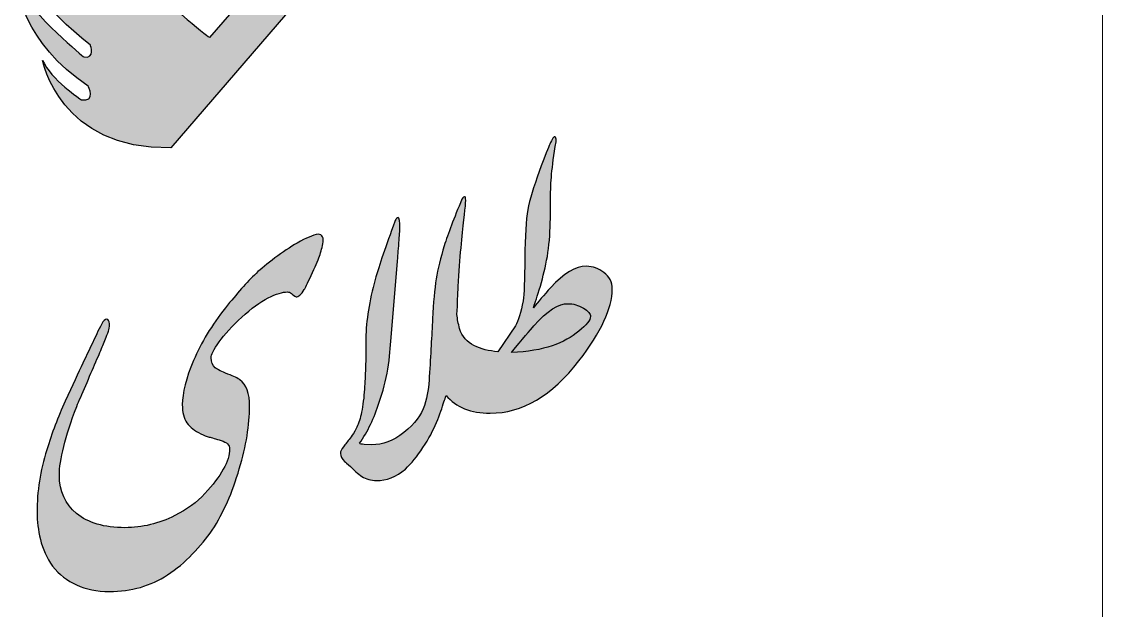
# Model space of a CAD drawing. Header units: millimetres. Extents: x -228 to -124, y -139 to -90.
# Drawn here: x -206.72 to -178.12, y -120.7 to -105.13 of the extents above; entities that cross this region are included whole.
import ezdxf

# ---------------------------------------------------------------- set-up
doc = ezdxf.new("R2010")
doc.units = ezdxf.units.MM
doc.header["$MEASUREMENT"] = 0
doc.layers.add('Layer 1', color=7, linetype='Continuous')

msp = doc.modelspace()

# ---------------------------------------------------------------- hatches: boundary and pattern name
at = {"layer": 'Layer 1', "true_color": 0x373435}
h = msp.add_hatch(color=250, dxfattribs=at)
edge = h.paths.add_edge_path()
edge.add_spline(control_points=[(-208.5502, -102.584), (-208.5502, -102.584), (-208.6025, -101.0864), (-208.6025, -101.0864), (-208.6025, -101.0864), (-210.3331, -98.9897), (-210.3331, -98.9897), (-210.3331, -98.9897), (-208.7651, -96.436), (-208.7651, -96.436), (-208.7651, -96.436), (-197.3218, -96.4308), (-197.3218, -96.4308), (-197.3218, -96.4308), (-195.8714, -98.8003), (-195.8714, -98.8003), (-195.8714, -98.8003), (-201.7386, -105.5556), (-201.7386, -105.5556), (-201.7386, -105.5556), (-205.4589, -102.9759), (-206.9232, -97.9499), (-206.9232, -97.9499), (-207.7507, -99.8728), (-204.8815, -103.3108), (-204.8815, -103.3108), (-204.8224, -103.493), (-205.0469, -103.4744), (-205.0469, -103.4744), (-206.8776, -101.1446), (-207.104, -100.3106), (-207.104, -100.3106), (-207.5259, -102.1669), (-204.7939, -104.689), (-204.7939, -104.689), (-204.7471, -104.8976), (-204.9338, -104.8253), (-204.9338, -104.8253), (-206.6882, -103.1767), (-207.0348, -102.2944), (-207.0348, -102.2944), (-207.4309, -103.755), (-204.9014, -105.758), (-204.9014, -105.758), (-204.7571, -106.1212), (-205.0747, -106.0666), (-205.0747, -106.0666), (-206.3874, -105.0076), (-206.8509, -104.1689), (-206.8509, -104.1689), (-206.6921, -105.7022), (-204.9556, -106.8386), (-204.9556, -106.8386), (-204.7435, -107.2653), (-205.1404, -107.2), (-205.1403, -107.2), (-205.9619, -106.6501), (-206.1633, -106.1571), (-206.1633, -106.1571), (-205.7254, -108.5227), (-202.7677, -108.4721), (-202.7677, -108.4721), (-194.5513, -98.9383), (-194.5513, -98.9383), (-194.5513, -98.9383), (-196.7289, -95.3315), (-196.7289, -95.3315), (-196.7289, -95.3315), (-199.7396, -95.3364), (-199.7396, -95.3364), (-199.6935, -95.2696), (-199.6612, -95.194), (-199.6432, -95.1137), (-199.6143, -94.9848), (-199.6222, -94.8434), (-199.6693, -94.7073), (-199.716, -94.5721), (-199.8018, -94.4413), (-199.9282, -94.3329), (-200.145, -94.1469), (-200.4825, -94.0255), (-200.9514, -94.0567), (-200.9514, -94.0567), (-200.9569, -94.0573), (-200.9569, -94.0573), (-201.1166, -94.0741), (-201.2778, -94.0824), (-201.4355, -94.0838), (-201.6074, -94.0854), (-201.7769, -94.0792), (-201.9379, -94.0683), (-202.052, -93.9163), (-202.1665, -93.7272), (-202.1998, -93.5326), (-202.2334, -93.3372), (-202.1837, -93.1328), (-201.9648, -92.951), (-201.9295, -92.9265), (-201.7288, -92.8022), (-201.4993, -92.8065), (-201.3761, -92.8087), (-201.2439, -92.8492), (-201.125, -92.9649), (-201.0626, -93.0257), (-200.9904, -93.1277), (-200.9583, -93.2285), (-200.9456, -93.2683), (-200.9392, -93.3074), (-200.9427, -93.3426), (-200.9459, -93.3744), (-200.9577, -93.4037), (-200.9808, -93.4273), (-201.0005, -93.4476), (-201.0294, -93.4649), (-201.0687, -93.4774), (-201.1032, -93.4884), (-201.1472, -93.4873), (-201.2022, -93.4662), (-201.2541, -93.4463), (-201.3156, -93.4083), (-201.3878, -93.3465), (-201.4208, -93.3183), (-201.4419, -93.2951), (-201.4573, -93.2779), (-201.532, -93.1956), (-201.5369, -93.1907), (-201.6547, -93.3015), (-201.6547, -93.3015), (-201.7354, -93.3726), (-201.7354, -93.3726), (-201.7922, -93.4303), (-201.7761, -93.4496), (-201.6888, -93.5357), (-201.4973, -93.7245), (-201.3371, -93.8234), (-201.2038, -93.8616), (-201.0291, -93.9119), (-200.8993, -93.8617), (-200.8047, -93.7732), (-200.6267, -93.6069), (-200.5685, -93.4297), (-200.5892, -93.253), (-200.6095, -93.0803), (-200.7065, -92.9101), (-200.84, -92.7523), (-201.0298, -92.528), (-201.3208, -92.437), (-201.6094, -92.4582), (-201.6094, -92.4582), (-201.1241, -91.9047), (-201.1241, -91.9047), (-201.1241, -91.9047), (-201.042, -91.8163), (-201.042, -91.8163), (-201.042, -91.8163), (-201.6464, -90.6622), (-201.6464, -90.6622), (-201.6464, -90.6622), (-203.1918, -90.6622), (-203.1918, -90.6622), (-203.1918, -90.6622), (-204.7371, -90.6622), (-204.7371, -90.6622), (-204.7371, -90.6622), (-205.3413, -91.8163), (-205.3413, -91.8163), (-205.3413, -91.8163), (-205.2595, -91.9047), (-205.2595, -91.9047), (-205.2595, -91.9047), (-204.7737, -92.4587), (-204.7737, -92.4587), (-205.0647, -92.4355), (-205.3592, -92.526), (-205.5506, -92.7523), (-205.6842, -92.9101), (-205.7812, -93.0803), (-205.8014, -93.253), (-205.8222, -93.4297), (-205.7641, -93.607), (-205.586, -93.7734), (-205.4913, -93.8617), (-205.3616, -93.9119), (-205.1869, -93.8617), (-205.0536, -93.8234), (-204.8934, -93.7245), (-204.7018, -93.5357), (-204.6145, -93.4496), (-204.5985, -93.4302), (-204.6552, -93.3726), (-204.6552, -93.3726), (-204.736, -93.3015), (-204.736, -93.3015), (-204.8539, -93.1906), (-204.8587, -93.1957), (-204.9333, -93.2781), (-204.9487, -93.2951), (-204.9699, -93.3183), (-205.0028, -93.3465), (-205.0751, -93.4083), (-205.1366, -93.4463), (-205.1884, -93.4662), (-205.2435, -93.4873), (-205.2875, -93.4884), (-205.3221, -93.4774), (-205.3612, -93.4649), (-205.3902, -93.4476), (-205.4098, -93.4273), (-205.4329, -93.4038), (-205.4447, -93.3744), (-205.4479, -93.3424), (-205.4515, -93.3074), (-205.4451, -93.2683), (-205.4324, -93.2284), (-205.4002, -93.1277), (-205.328, -93.0257), (-205.2656, -92.9649), (-205.1468, -92.8492), (-205.0146, -92.8087), (-204.8913, -92.8065), (-204.6619, -92.8022), (-204.4612, -92.9265), (-204.4259, -92.951), (-204.2069, -93.1328), (-204.1572, -93.3372), (-204.1908, -93.5326), (-204.2243, -93.7274), (-204.3388, -93.9163), (-204.4528, -94.0683), (-204.6137, -94.0792), (-204.7833, -94.0854), (-204.9552, -94.0838), (-205.1129, -94.0824), (-205.2741, -94.0741), (-205.4349, -94.057), (-205.4349, -94.057), (-205.4398, -94.0567), (-205.4398, -94.0567), (-205.9082, -94.0255), (-206.2457, -94.1469), (-206.4625, -94.3329), (-206.5889, -94.4413), (-206.6747, -94.5721), (-206.7214, -94.7073), (-206.7685, -94.8434), (-206.7764, -94.9848), (-206.7475, -95.1137), (-206.7285, -95.1986), (-206.6933, -95.2783), (-206.6429, -95.3479), (-206.6429, -95.3479), (-209.3817, -95.3526), (-209.3817, -95.3526), (-209.3817, -95.3526), (-211.491, -98.9775), (-211.491, -98.9775), (-211.491, -98.9775), (-208.5502, -102.584), (-208.5502, -102.584)], knot_values=[0, 0, 0, 0, 0.0116279, 0.0116279, 0.0116279, 0.0232558, 0.0232558, 0.0232558, 0.0348837, 0.0348837, 0.0348837, 0.0465116, 0.0465116, 0.0465116, 0.0581395, 0.0581395, 0.0581395, 0.0697674, 0.0697674, 0.0697674, 0.0813953, 0.0813953, 0.0813953, 0.0930233, 0.0930233, 0.0930233, 0.1046512, 0.1046512, 0.1046512, 0.1162791, 0.1162791, 0.1162791, 0.127907, 0.127907, 0.127907, 0.1395349, 0.1395349, 0.1395349, 0.1511628, 0.1511628, 0.1511628, 0.1627907, 0.1627907, 0.1627907, 0.1744186, 0.1744186, 0.1744186, 0.1860465, 0.1860465, 0.1860465, 0.1976744, 0.1976744, 0.1976744, 0.2093023, 0.2093023, 0.2093023, 0.2209302, 0.2209302, 0.2209302, 0.2325581, 0.2325581, 0.2325581, 0.244186, 0.244186, 0.244186, 0.255814, 0.255814, 0.255814, 0.2674419, 0.2674419, 0.2674419, 0.2790698, 0.2790698, 0.2790698, 0.2906977, 0.2906977, 0.2906977, 0.3023256, 0.3023256, 0.3023256, 0.3139535, 0.3139535, 0.3139535, 0.3255814, 0.3255814, 0.3255814, 0.3372093, 0.3372093, 0.3372093, 0.3488372, 0.3488372, 0.3488372, 0.3604651, 0.3604651, 0.3604651, 0.372093, 0.372093, 0.372093, 0.3837209, 0.3837209, 0.3837209, 0.3953488, 0.3953488, 0.3953488, 0.4069767, 0.4069767, 0.4069767, 0.4186047, 0.4186047, 0.4186047, 0.4302326, 0.4302326, 0.4302326, 0.4418605, 0.4418605, 0.4418605, 0.4534884, 0.4534884, 0.4534884, 0.4651163, 0.4651163, 0.4651163, 0.4767442, 0.4767442, 0.4767442, 0.4883721, 0.4883721, 0.4883721, 0.5, 0.5, 0.5, 0.5116279, 0.5116279, 0.5116279, 0.5232558, 0.5232558, 0.5232558, 0.5348837, 0.5348837, 0.5348837, 0.5465116, 0.5465116, 0.5465116, 0.5581395, 0.5581395, 0.5581395, 0.5697674, 0.5697674, 0.5697674, 0.5813953, 0.5813953, 0.5813953, 0.5930233, 0.5930233, 0.5930233, 0.6046512, 0.6046512, 0.6046512, 0.6162791, 0.6162791, 0.6162791, 0.627907, 0.627907, 0.627907, 0.6395349, 0.6395349, 0.6395349, 0.6511628, 0.6511628, 0.6511628, 0.6627907, 0.6627907, 0.6627907, 0.6744186, 0.6744186, 0.6744186, 0.6860465, 0.6860465, 0.6860465, 0.6976744, 0.6976744, 0.6976744, 0.7093023, 0.7093023, 0.7093023, 0.7209302, 0.7209302, 0.7209302, 0.7325581, 0.7325581, 0.7325581, 0.744186, 0.744186, 0.744186, 0.755814, 0.755814, 0.755814, 0.7674419, 0.7674419, 0.7674419, 0.7790698, 0.7790698, 0.7790698, 0.7906977, 0.7906977, 0.7906977, 0.8023256, 0.8023256, 0.8023256, 0.8139535, 0.8139535, 0.8139535, 0.8255814, 0.8255814, 0.8255814, 0.8372093, 0.8372093, 0.8372093, 0.8488372, 0.8488372, 0.8488372, 0.8604651, 0.8604651, 0.8604651, 0.872093, 0.872093, 0.872093, 0.8837209, 0.8837209, 0.8837209, 0.8953488, 0.8953488, 0.8953488, 0.9069767, 0.9069767, 0.9069767, 0.9186047, 0.9186047, 0.9186047, 0.9302326, 0.9302326, 0.9302326, 0.9418605, 0.9418605, 0.9418605, 0.9534884, 0.9534884, 0.9534884, 0.9651163, 0.9651163, 0.9651163, 0.9767442, 0.9767442, 0.9767442, 0.9883721, 0.9883721, 0.9883721, 1, 1, 1, 1], degree=3, periodic=1)
h = msp.add_hatch(color=250, dxfattribs=at)
edge = h.paths.add_edge_path()
edge.add_spline(control_points=[(-195.2006, -112.8735), (-195.1894, -113.0008), (-195.1661, -113.1247), (-195.1305, -113.2449), (-195.0634, -113.4575), (-194.9363, -113.6093), (-194.7496, -113.6997), (-194.563, -113.7905), (-194.3527, -113.8439), (-194.1192, -113.8594), (-194.1192, -113.8594), (-193.6523, -113.175), (-193.6523, -113.175), (-193.5742, -113.045), (-193.5073, -112.8245), (-193.4501, -112.5129), (-193.4238, -112.3419), (-193.4085, -111.9671), (-193.4035, -111.3888), (-193.3981, -110.8102), (-193.3722, -110.3812), (-193.3254, -110.1011), (-193.274, -109.8416), (-193.1725, -109.5058), (-193.022, -109.0932), (-192.8715, -108.681), (-192.7793, -108.4421), (-192.7456, -108.3775), (-192.7116, -108.3126), (-192.6848, -108.2595), (-192.6639, -108.2176), (-192.638, -108.1763), (-192.6147, -108.1673), (-192.5938, -108.1906), (-192.5735, -108.2139), (-192.5679, -108.2542), (-192.5784, -108.3112), (-192.6356, -108.6588), (-192.6742, -108.9429), (-192.6952, -109.1631), (-192.7159, -109.3838), (-192.7252, -109.5938), (-192.7221, -109.7935), (-192.7198, -109.9933), (-192.7234, -110.2515), (-192.734, -110.5678), (-192.7443, -110.8843), (-192.7756, -111.1761), (-192.8272, -111.4431), (-192.8794, -111.7104), (-192.9441, -111.9698), (-193.022, -112.2212), (-193.1001, -112.4732), (-193.1515, -112.6325), (-193.1774, -112.6998), (-193.0533, -112.5442), (-192.9004, -112.3652), (-192.7185, -112.1627), (-192.3707, -111.7896), (-192.0569, -111.6029), (-191.7767, -111.6029), (-191.6058, -111.6029), (-191.4498, -111.6572), (-191.3099, -111.7662), (-191.1649, -111.87), (-191.0923, -112.0179), (-191.0923, -112.2095), (-191.0923, -112.7077), (-191.3854, -113.3383), (-191.9715, -114.1008), (-192.687, -115.0241), (-193.4704, -115.4854), (-194.3214, -115.4854), (-194.8346, -115.4854), (-195.2236, -115.3288), (-195.4888, -115.0153), (-195.5075, -115.0763), (-195.5257, -115.1319), (-195.5433, -115.182), (-195.5901, -115.3374), (-195.6563, -115.5206), (-195.7418, -115.7305), (-195.8278, -115.9408), (-195.9469, -116.1625), (-196.0999, -116.3959), (-196.2529, -116.6294), (-196.4072, -116.8188), (-196.5632, -116.9636), (-196.8072, -117.1714), (-197.0639, -117.2728), (-197.3336, -117.267), (-197.4735, -117.2622), (-197.6009, -117.2258), (-197.7145, -117.1584), (-197.8232, -117.0859), (-197.9246, -116.9975), (-198.018, -116.8937), (-198.1009, -116.8266), (-198.1531, -116.7824), (-198.1732, -116.7614), (-198.2464, -116.6939), (-198.2828, -116.6238), (-198.2828, -116.5515), (-198.2828, -116.4997), (-198.2569, -116.4402), (-198.2047, -116.3726), (-198.1531, -116.3051), (-198.0936, -116.2302), (-198.026, -116.1465), (-197.9946, -116.1055), (-197.9534, -116.0434), (-197.9011, -115.9598), (-197.8496, -115.8776), (-197.8042, -115.7668), (-197.7648, -115.6293), (-197.7261, -115.4923), (-197.6942, -115.3117), (-197.6677, -115.0886), (-197.6474, -114.8655), (-197.634, -114.6741), (-197.629, -114.513), (-197.629, -114.513), (-197.6131, -114.0306), (-197.6131, -114.0306), (-197.6081, -113.865), (-197.6081, -113.6909), (-197.6131, -113.5092), (-197.6032, -113.0317), (-197.5203, -112.5129), (-197.3643, -111.9526), (-197.2554, -111.5741), (-197.0817, -111.063), (-196.8434, -110.4198), (-196.8273, -110.3784), (-196.8119, -110.35), (-196.7966, -110.3342), (-196.7806, -110.3187), (-196.7677, -110.3107), (-196.7573, -110.3107), (-196.7211, -110.316), (-196.7056, -110.4147), (-196.7105, -110.6068), (-196.716, -110.7), (-196.7265, -110.8505), (-196.7418, -111.0579), (-196.7572, -111.2706), (-196.7677, -111.4057), (-196.7733, -111.4624), (-196.7733, -111.4624), (-196.9438, -113.4859), (-196.9438, -113.4859), (-196.9544, -113.7295), (-196.9833, -114.0074), (-197.0301, -114.3183), (-197.0817, -114.6193), (-197.1572, -114.9123), (-197.2557, -115.1974), (-197.3906, -115.6175), (-197.5639, -115.9782), (-197.7766, -116.2794), (-197.7667, -116.3001), (-197.725, -116.31), (-197.6524, -116.31), (-197.6524, -116.31), (-197.4577, -116.318), (-197.4577, -116.318), (-197.1725, -116.3284), (-196.8868, -116.2208), (-196.602, -115.995), (-196.3168, -115.7693), (-196.1351, -115.5309), (-196.057, -115.2791), (-195.9795, -115.0278), (-195.9378, -114.7748), (-195.9327, -114.5203), (-195.8966, -113.9349), (-195.8677, -113.425), (-195.8468, -112.9915), (-195.8265, -112.5583), (-195.7938, -112.207), (-195.7497, -111.9373), (-195.7055, -111.6676), (-195.6343, -111.3742), (-195.5361, -111.0579), (-195.4371, -110.7414), (-195.2815, -110.3318), (-195.069, -109.8285), (-195.0377, -109.7766), (-195.0094, -109.7562), (-194.9831, -109.7661), (-194.9572, -109.7766), (-194.9689, -109.9802), (-195.0179, -110.3772), (-195.0677, -110.774), (-195.1182, -111.3615), (-195.1698, -112.1394), (-195.1752, -112.3398), (-195.1856, -112.5846), (-195.2006, -112.8735)], knot_values=[0, 0, 0, 0, 0.0151515, 0.0151515, 0.0151515, 0.030303, 0.030303, 0.030303, 0.0454545, 0.0454545, 0.0454545, 0.0606061, 0.0606061, 0.0606061, 0.0757576, 0.0757576, 0.0757576, 0.0909091, 0.0909091, 0.0909091, 0.1060606, 0.1060606, 0.1060606, 0.1212121, 0.1212121, 0.1212121, 0.1363636, 0.1363636, 0.1363636, 0.1515152, 0.1515152, 0.1515152, 0.1666667, 0.1666667, 0.1666667, 0.1818182, 0.1818182, 0.1818182, 0.1969697, 0.1969697, 0.1969697, 0.2121212, 0.2121212, 0.2121212, 0.2272727, 0.2272727, 0.2272727, 0.2424242, 0.2424242, 0.2424242, 0.2575758, 0.2575758, 0.2575758, 0.2727273, 0.2727273, 0.2727273, 0.2878788, 0.2878788, 0.2878788, 0.3030303, 0.3030303, 0.3030303, 0.3181818, 0.3181818, 0.3181818, 0.3333333, 0.3333333, 0.3333333, 0.3484848, 0.3484848, 0.3484848, 0.3636364, 0.3636364, 0.3636364, 0.3787879, 0.3787879, 0.3787879, 0.3939394, 0.3939394, 0.3939394, 0.4090909, 0.4090909, 0.4090909, 0.4242424, 0.4242424, 0.4242424, 0.4393939, 0.4393939, 0.4393939, 0.4545455, 0.4545455, 0.4545455, 0.469697, 0.469697, 0.469697, 0.4848485, 0.4848485, 0.4848485, 0.5, 0.5, 0.5, 0.5151515, 0.5151515, 0.5151515, 0.530303, 0.530303, 0.530303, 0.5454545, 0.5454545, 0.5454545, 0.5606061, 0.5606061, 0.5606061, 0.5757576, 0.5757576, 0.5757576, 0.5909091, 0.5909091, 0.5909091, 0.6060606, 0.6060606, 0.6060606, 0.6212121, 0.6212121, 0.6212121, 0.6363636, 0.6363636, 0.6363636, 0.6515152, 0.6515152, 0.6515152, 0.6666667, 0.6666667, 0.6666667, 0.6818182, 0.6818182, 0.6818182, 0.6969697, 0.6969697, 0.6969697, 0.7121212, 0.7121212, 0.7121212, 0.7272727, 0.7272727, 0.7272727, 0.7424242, 0.7424242, 0.7424242, 0.7575758, 0.7575758, 0.7575758, 0.7727273, 0.7727273, 0.7727273, 0.7878788, 0.7878788, 0.7878788, 0.8030303, 0.8030303, 0.8030303, 0.8181818, 0.8181818, 0.8181818, 0.8333333, 0.8333333, 0.8333333, 0.8484848, 0.8484848, 0.8484848, 0.8636364, 0.8636364, 0.8636364, 0.8787879, 0.8787879, 0.8787879, 0.8939394, 0.8939394, 0.8939394, 0.9090909, 0.9090909, 0.9090909, 0.9242424, 0.9242424, 0.9242424, 0.9393939, 0.9393939, 0.9393939, 0.9545455, 0.9545455, 0.9545455, 0.969697, 0.969697, 0.969697, 0.9848485, 0.9848485, 0.9848485, 1, 1, 1, 1], degree=3, periodic=1)
h = msp.add_hatch(color=250, dxfattribs=at)
edge = h.paths.add_edge_path()
edge.add_spline(control_points=[(-198.7417, -110.9568), (-198.7625, -111.0865), (-198.7944, -111.2123), (-198.8388, -111.334), (-198.883, -111.456), (-198.9555, -111.6259), (-199.0561, -111.844), (-199.1582, -112.0617), (-199.2185, -112.1862), (-199.2393, -112.2174), (-199.3228, -112.347), (-199.3955, -112.412), (-199.4581, -112.412), (-199.5047, -112.3809), (-199.5452, -112.3512), (-199.5821, -112.3226), (-199.6177, -112.2938), (-199.6522, -112.2795), (-199.6829, -112.2795), (-199.813, -112.2795), (-199.9839, -112.333), (-200.1964, -112.4392), (-200.409, -112.5455), (-200.6424, -112.7154), (-200.8968, -112.9489), (-201.1512, -113.1823), (-201.349, -113.4004), (-201.4927, -113.6026), (-201.6353, -113.8046), (-201.7065, -113.9446), (-201.7065, -114.0227), (-201.7065, -114.1371), (-201.6698, -114.2249), (-201.5972, -114.2876), (-201.5344, -114.3343), (-201.4239, -114.3884), (-201.2629, -114.4504), (-201.102, -114.513), (-200.9952, -114.5647), (-200.9434, -114.6064), (-200.7727, -114.7255), (-200.6867, -114.9589), (-200.6867, -115.3067), (-200.6867, -115.7891), (-200.7777, -116.3402), (-200.9596, -116.9599), (-201.1414, -117.5798), (-201.3797, -118.1181), (-201.6746, -118.5746), (-201.8257, -118.7872), (-202.0015, -118.9997), (-202.2043, -119.2127), (-202.4068, -119.4254), (-202.6244, -119.6065), (-202.8579, -119.7573), (-203.3039, -120.0533), (-203.8174, -120.2007), (-204.3983, -120.2007), (-205.0573, -120.1902), (-205.5578, -119.9672), (-205.9, -119.5316), (-206.0558, -119.3086), (-206.1636, -119.0729), (-206.2232, -118.8233), (-206.2829, -118.5743), (-206.3128, -118.3386), (-206.3128, -118.1156), (-206.3128, -117.8299), (-206.292, -117.5516), (-206.2503, -117.2788), (-206.209, -117.0067), (-206.144, -116.7333), (-206.0558, -116.4581), (-205.9211, -116.0121), (-205.7575, -115.5814), (-205.5654, -115.1667), (-205.3738, -114.7514), (-205.2181, -114.4173), (-205.0987, -114.1628), (-205.0987, -114.1628), (-204.733, -113.3843), (-204.733, -113.3843), (-204.6917, -113.2966), (-204.6474, -113.2112), (-204.6008, -113.1275), (-204.554, -113.0447), (-204.5127, -113.0033), (-204.4762, -113.0033), (-204.4244, -113.0032), (-204.3975, -113.0447), (-204.3947, -113.1275), (-204.3919, -113.2112), (-204.401, -113.2733), (-204.4218, -113.3145), (-204.4788, -113.465), (-204.5281, -113.5908), (-204.5697, -113.6922), (-204.6112, -113.7929), (-204.6735, -113.9399), (-204.7565, -114.1315), (-204.8394, -114.3237), (-204.9289, -114.5313), (-205.0251, -114.7538), (-205.1207, -114.9768), (-205.2001, -115.1613), (-205.2622, -115.3067), (-205.5683, -116.1159), (-205.7213, -116.7228), (-205.7213, -117.1271), (-205.7213, -117.5528), (-205.5696, -117.8901), (-205.266, -118.1389), (-204.9626, -118.3877), (-204.5358, -118.5125), (-203.986, -118.5125), (-203.5295, -118.5125), (-203.0889, -118.4062), (-202.6635, -118.1936), (-202.3467, -118.0327), (-202.0824, -117.8379), (-201.8699, -117.61), (-201.6574, -117.3813), (-201.4951, -117.1675), (-201.3834, -116.9681), (-201.2716, -116.7683), (-201.2163, -116.5877), (-201.2163, -116.4266), (-201.2163, -116.3284), (-201.2899, -116.2559), (-201.4375, -116.2093), (-201.5861, -116.1625), (-201.6917, -116.1312), (-201.7568, -116.1159), (-201.822, -116.0999), (-201.8958, -116.0716), (-201.9782, -116.0298), (-202.1391, -115.9525), (-202.2619, -115.8552), (-202.3442, -115.7387), (-202.4277, -115.6218), (-202.4684, -115.4623), (-202.4684, -115.26), (-202.4684, -114.9535), (-202.3688, -114.5647), (-202.1698, -114.0928), (-201.9695, -113.621), (-201.6882, -113.1564), (-201.3244, -112.6998), (-201.0297, -112.3261), (-200.7593, -112.0227), (-200.516, -111.7892), (-200.3857, -111.6701), (-200.2197, -111.5341), (-200.0171, -111.3806), (-199.8156, -111.228), (-199.6177, -111.097), (-199.4261, -110.9878), (-199.1927, -110.853), (-199.0082, -110.7753), (-198.8743, -110.7543), (-198.8166, -110.7543), (-198.7773, -110.7778), (-198.7577, -110.8244), (-198.7368, -110.8711), (-198.7305, -110.9155), (-198.7417, -110.9568)], knot_values=[0, 0, 0, 0, 0.0181818, 0.0181818, 0.0181818, 0.0363636, 0.0363636, 0.0363636, 0.0545455, 0.0545455, 0.0545455, 0.0727273, 0.0727273, 0.0727273, 0.0909091, 0.0909091, 0.0909091, 0.1090909, 0.1090909, 0.1090909, 0.1272727, 0.1272727, 0.1272727, 0.1454545, 0.1454545, 0.1454545, 0.1636364, 0.1636364, 0.1636364, 0.1818182, 0.1818182, 0.1818182, 0.2, 0.2, 0.2, 0.2181818, 0.2181818, 0.2181818, 0.2363636, 0.2363636, 0.2363636, 0.2545455, 0.2545455, 0.2545455, 0.2727273, 0.2727273, 0.2727273, 0.2909091, 0.2909091, 0.2909091, 0.3090909, 0.3090909, 0.3090909, 0.3272727, 0.3272727, 0.3272727, 0.3454545, 0.3454545, 0.3454545, 0.3636364, 0.3636364, 0.3636364, 0.3818182, 0.3818182, 0.3818182, 0.4, 0.4, 0.4, 0.4181818, 0.4181818, 0.4181818, 0.4363636, 0.4363636, 0.4363636, 0.4545455, 0.4545455, 0.4545455, 0.4727273, 0.4727273, 0.4727273, 0.4909091, 0.4909091, 0.4909091, 0.5090909, 0.5090909, 0.5090909, 0.5272727, 0.5272727, 0.5272727, 0.5454545, 0.5454545, 0.5454545, 0.5636364, 0.5636364, 0.5636364, 0.5818182, 0.5818182, 0.5818182, 0.6, 0.6, 0.6, 0.6181818, 0.6181818, 0.6181818, 0.6363636, 0.6363636, 0.6363636, 0.6545455, 0.6545455, 0.6545455, 0.6727273, 0.6727273, 0.6727273, 0.6909091, 0.6909091, 0.6909091, 0.7090909, 0.7090909, 0.7090909, 0.7272727, 0.7272727, 0.7272727, 0.7454545, 0.7454545, 0.7454545, 0.7636364, 0.7636364, 0.7636364, 0.7818182, 0.7818182, 0.7818182, 0.8, 0.8, 0.8, 0.8181818, 0.8181818, 0.8181818, 0.8363636, 0.8363636, 0.8363636, 0.8545455, 0.8545455, 0.8545455, 0.8727273, 0.8727273, 0.8727273, 0.8909091, 0.8909091, 0.8909091, 0.9090909, 0.9090909, 0.9090909, 0.9272727, 0.9272727, 0.9272727, 0.9454545, 0.9454545, 0.9454545, 0.9636364, 0.9636364, 0.9636364, 0.9818182, 0.9818182, 0.9818182, 1, 1, 1, 1], degree=3, periodic=1)
h = msp.add_hatch(color=250, dxfattribs=at)
edge = h.paths.add_edge_path()
edge.add_spline(control_points=[(-191.6679, -112.9255), (-191.6679, -112.8583), (-191.73, -112.7853), (-191.8548, -112.7077), (-191.9898, -112.6297), (-192.1245, -112.591), (-192.2595, -112.591), (-192.5083, -112.5806), (-192.8093, -112.775), (-193.1621, -113.175), (-193.2659, -113.2836), (-193.4655, -113.5196), (-193.7612, -113.8825), (-193.3254, -113.8618), (-192.9661, -113.8022), (-192.6835, -113.704), (-192.4009, -113.6056), (-192.1637, -113.4753), (-191.9715, -113.315), (-191.7693, -113.1539), (-191.6679, -113.0241), (-191.6679, -112.9255)], knot_values=[0, 0, 0, 0, 0.1428571, 0.1428571, 0.1428571, 0.2857143, 0.2857143, 0.2857143, 0.4285714, 0.4285714, 0.4285714, 0.5714286, 0.5714286, 0.5714286, 0.7142857, 0.7142857, 0.7142857, 0.8571429, 0.8571429, 0.8571429, 1, 1, 1, 1], degree=3, periodic=1)

# ---------------------------------------------------------------- linework, layer by layer
at = {"layer": 'Layer 1', "color": 250, "lineweight": 18}
msp.add_open_spline([(-224.1676, -89.5688), (-224.1676, -89.5688), (-181.8748, -89.5688), (-181.8748, -89.5688), (-179.8103, -89.5688), (-178.1212, -91.258), (-178.1212, -93.3226), (-178.1212, -93.3226), (-178.1212, -135.615), (-178.1212, -135.615), (-178.1212, -137.6796), (-179.8103, -139.3688), (-181.8748, -139.3688), (-181.8748, -139.3688), (-224.1676, -139.3688), (-224.1676, -139.3688), (-226.2321, -139.3688), (-227.9212, -137.6796), (-227.9212, -135.615), (-227.9212, -135.615), (-227.9212, -93.3226), (-227.9212, -93.3226), (-227.9212, -91.258), (-226.2321, -89.5688), (-224.1676, -89.5688)], degree=3, knots=[0, 0, 0, 0, 0.125, 0.125, 0.125, 0.25, 0.25, 0.25, 0.375, 0.375, 0.375, 0.5, 0.5, 0.5, 0.625, 0.625, 0.625, 0.75, 0.75, 0.75, 0.875, 0.875, 0.875, 1, 1, 1, 1], dxfattribs=at)
at = {"layer": 'Layer 1', "color": 250}
for points, knots in [([(-208.5502, -102.584), (-208.5502, -102.584), (-208.6025, -101.0864), (-208.6025, -101.0864), (-208.6025, -101.0864), (-210.3331, -98.9897), (-210.3331, -98.9897), (-210.3331, -98.9897), (-208.7651, -96.436), (-208.7651, -96.436), (-208.7651, -96.436), (-197.3218, -96.4308), (-197.3218, -96.4308), (-197.3218, -96.4308), (-195.8714, -98.8003), (-195.8714, -98.8003), (-195.8714, -98.8003), (-201.7386, -105.5556), (-201.7386, -105.5556), (-201.7386, -105.5556), (-205.4589, -102.9759), (-206.9232, -97.9499), (-206.9232, -97.9499), (-207.7507, -99.8728), (-204.8815, -103.3108), (-204.8815, -103.3108), (-204.8224, -103.493), (-205.0469, -103.4744), (-205.0469, -103.4744), (-206.8776, -101.1446), (-207.104, -100.3106), (-207.104, -100.3106), (-207.5259, -102.1669), (-204.7939, -104.689), (-204.7939, -104.689), (-204.7471, -104.8976), (-204.9338, -104.8253), (-204.9338, -104.8253), (-206.6882, -103.1767), (-207.0348, -102.2944), (-207.0348, -102.2944), (-207.4309, -103.755), (-204.9014, -105.758), (-204.9014, -105.758), (-204.7571, -106.1212), (-205.0747, -106.0666), (-205.0747, -106.0666), (-206.3874, -105.0076), (-206.8509, -104.1689), (-206.8509, -104.1689), (-206.6921, -105.7022), (-204.9556, -106.8386), (-204.9556, -106.8386), (-204.7435, -107.2653), (-205.1404, -107.2), (-205.1403, -107.2), (-205.9619, -106.6501), (-206.1633, -106.1571), (-206.1633, -106.1571), (-205.7254, -108.5227), (-202.7677, -108.4721), (-202.7677, -108.4721), (-194.5513, -98.9383), (-194.5513, -98.9383), (-194.5513, -98.9383), (-196.7289, -95.3315), (-196.7289, -95.3315), (-196.7289, -95.3315), (-199.7396, -95.3364), (-199.7396, -95.3364), (-199.6935, -95.2696), (-199.6612, -95.194), (-199.6432, -95.1137), (-199.6143, -94.9848), (-199.6222, -94.8434), (-199.6693, -94.7073), (-199.716, -94.5721), (-199.8018, -94.4413), (-199.9282, -94.3329), (-200.145, -94.1469), (-200.4825, -94.0255), (-200.9514, -94.0567), (-200.9514, -94.0567), (-200.9569, -94.0573), (-200.9569, -94.0573), (-201.1166, -94.0741), (-201.2778, -94.0824), (-201.4355, -94.0838), (-201.6074, -94.0854), (-201.7769, -94.0792), (-201.9379, -94.0683), (-202.052, -93.9163), (-202.1665, -93.7272), (-202.1998, -93.5326), (-202.2334, -93.3372), (-202.1837, -93.1328), (-201.9648, -92.951), (-201.9295, -92.9265), (-201.7288, -92.8022), (-201.4993, -92.8065), (-201.3761, -92.8087), (-201.2439, -92.8492), (-201.125, -92.9649), (-201.0626, -93.0257), (-200.9904, -93.1277), (-200.9583, -93.2285), (-200.9456, -93.2683), (-200.9392, -93.3074), (-200.9427, -93.3426), (-200.9459, -93.3744), (-200.9577, -93.4037), (-200.9808, -93.4273), (-201.0005, -93.4476), (-201.0294, -93.4649), (-201.0687, -93.4774), (-201.1032, -93.4884), (-201.1472, -93.4873), (-201.2022, -93.4662), (-201.2541, -93.4463), (-201.3156, -93.4083), (-201.3878, -93.3465), (-201.4208, -93.3183), (-201.4419, -93.2951), (-201.4573, -93.2779), (-201.532, -93.1956), (-201.5369, -93.1907), (-201.6547, -93.3015), (-201.6547, -93.3015), (-201.7354, -93.3726), (-201.7354, -93.3726), (-201.7922, -93.4303), (-201.7761, -93.4496), (-201.6888, -93.5357), (-201.4973, -93.7245), (-201.3371, -93.8234), (-201.2038, -93.8616), (-201.0291, -93.9119), (-200.8993, -93.8617), (-200.8047, -93.7732), (-200.6267, -93.6069), (-200.5685, -93.4297), (-200.5892, -93.253), (-200.6095, -93.0803), (-200.7065, -92.9101), (-200.84, -92.7523), (-201.0298, -92.528), (-201.3208, -92.437), (-201.6094, -92.4582), (-201.6094, -92.4582), (-201.1241, -91.9047), (-201.1241, -91.9047), (-201.1241, -91.9047), (-201.042, -91.8163), (-201.042, -91.8163), (-201.042, -91.8163), (-201.6464, -90.6622), (-201.6464, -90.6622), (-201.6464, -90.6622), (-203.1918, -90.6622), (-203.1918, -90.6622), (-203.1918, -90.6622), (-204.7371, -90.6622), (-204.7371, -90.6622), (-204.7371, -90.6622), (-205.3413, -91.8163), (-205.3413, -91.8163), (-205.3413, -91.8163), (-205.2595, -91.9047), (-205.2595, -91.9047), (-205.2595, -91.9047), (-204.7737, -92.4587), (-204.7737, -92.4587), (-205.0647, -92.4355), (-205.3592, -92.526), (-205.5506, -92.7523), (-205.6842, -92.9101), (-205.7812, -93.0803), (-205.8014, -93.253), (-205.8222, -93.4297), (-205.7641, -93.607), (-205.586, -93.7734), (-205.4913, -93.8617), (-205.3616, -93.9119), (-205.1869, -93.8617), (-205.0536, -93.8234), (-204.8934, -93.7245), (-204.7018, -93.5357), (-204.6145, -93.4496), (-204.5985, -93.4302), (-204.6552, -93.3726), (-204.6552, -93.3726), (-204.736, -93.3015), (-204.736, -93.3015), (-204.8539, -93.1906), (-204.8587, -93.1957), (-204.9333, -93.2781), (-204.9487, -93.2951), (-204.9699, -93.3183), (-205.0028, -93.3465), (-205.0751, -93.4083), (-205.1366, -93.4463), (-205.1884, -93.4662), (-205.2435, -93.4873), (-205.2875, -93.4884), (-205.3221, -93.4774), (-205.3612, -93.4649), (-205.3902, -93.4476), (-205.4098, -93.4273), (-205.4329, -93.4038), (-205.4447, -93.3744), (-205.4479, -93.3424), (-205.4515, -93.3074), (-205.4451, -93.2683), (-205.4324, -93.2284), (-205.4002, -93.1277), (-205.328, -93.0257), (-205.2656, -92.9649), (-205.1468, -92.8492), (-205.0146, -92.8087), (-204.8913, -92.8065), (-204.6619, -92.8022), (-204.4612, -92.9265), (-204.4259, -92.951), (-204.2069, -93.1328), (-204.1572, -93.3372), (-204.1908, -93.5326), (-204.2243, -93.7274), (-204.3388, -93.9163), (-204.4528, -94.0683), (-204.6137, -94.0792), (-204.7833, -94.0854), (-204.9552, -94.0838), (-205.1129, -94.0824), (-205.2741, -94.0741), (-205.4349, -94.057), (-205.4349, -94.057), (-205.4398, -94.0567), (-205.4398, -94.0567), (-205.9082, -94.0255), (-206.2457, -94.1469), (-206.4625, -94.3329), (-206.5889, -94.4413), (-206.6747, -94.5721), (-206.7214, -94.7073), (-206.7685, -94.8434), (-206.7764, -94.9848), (-206.7475, -95.1137), (-206.7285, -95.1986), (-206.6933, -95.2783), (-206.6429, -95.3479), (-206.6429, -95.3479), (-209.3817, -95.3526), (-209.3817, -95.3526), (-209.3817, -95.3526), (-211.491, -98.9775), (-211.491, -98.9775), (-211.491, -98.9775), (-208.5502, -102.584), (-208.5502, -102.584)], [0, 0, 0, 0, 0.0116279, 0.0116279, 0.0116279, 0.0232558, 0.0232558, 0.0232558, 0.0348837, 0.0348837, 0.0348837, 0.0465116, 0.0465116, 0.0465116, 0.0581395, 0.0581395, 0.0581395, 0.0697674, 0.0697674, 0.0697674, 0.0813953, 0.0813953, 0.0813953, 0.0930233, 0.0930233, 0.0930233, 0.1046512, 0.1046512, 0.1046512, 0.1162791, 0.1162791, 0.1162791, 0.127907, 0.127907, 0.127907, 0.1395349, 0.1395349, 0.1395349, 0.1511628, 0.1511628, 0.1511628, 0.1627907, 0.1627907, 0.1627907, 0.1744186, 0.1744186, 0.1744186, 0.1860465, 0.1860465, 0.1860465, 0.1976744, 0.1976744, 0.1976744, 0.2093023, 0.2093023, 0.2093023, 0.2209302, 0.2209302, 0.2209302, 0.2325581, 0.2325581, 0.2325581, 0.244186, 0.244186, 0.244186, 0.255814, 0.255814, 0.255814, 0.2674419, 0.2674419, 0.2674419, 0.2790698, 0.2790698, 0.2790698, 0.2906977, 0.2906977, 0.2906977, 0.3023256, 0.3023256, 0.3023256, 0.3139535, 0.3139535, 0.3139535, 0.3255814, 0.3255814, 0.3255814, 0.3372093, 0.3372093, 0.3372093, 0.3488372, 0.3488372, 0.3488372, 0.3604651, 0.3604651, 0.3604651, 0.372093, 0.372093, 0.372093, 0.3837209, 0.3837209, 0.3837209, 0.3953488, 0.3953488, 0.3953488, 0.4069767, 0.4069767, 0.4069767, 0.4186047, 0.4186047, 0.4186047, 0.4302326, 0.4302326, 0.4302326, 0.4418605, 0.4418605, 0.4418605, 0.4534884, 0.4534884, 0.4534884, 0.4651163, 0.4651163, 0.4651163, 0.4767442, 0.4767442, 0.4767442, 0.4883721, 0.4883721, 0.4883721, 0.5, 0.5, 0.5, 0.5116279, 0.5116279, 0.5116279, 0.5232558, 0.5232558, 0.5232558, 0.5348837, 0.5348837, 0.5348837, 0.5465116, 0.5465116, 0.5465116, 0.5581395, 0.5581395, 0.5581395, 0.5697674, 0.5697674, 0.5697674, 0.5813953, 0.5813953, 0.5813953, 0.5930233, 0.5930233, 0.5930233, 0.6046512, 0.6046512, 0.6046512, 0.6162791, 0.6162791, 0.6162791, 0.627907, 0.627907, 0.627907, 0.6395349, 0.6395349, 0.6395349, 0.6511628, 0.6511628, 0.6511628, 0.6627907, 0.6627907, 0.6627907, 0.6744186, 0.6744186, 0.6744186, 0.6860465, 0.6860465, 0.6860465, 0.6976744, 0.6976744, 0.6976744, 0.7093023, 0.7093023, 0.7093023, 0.7209302, 0.7209302, 0.7209302, 0.7325581, 0.7325581, 0.7325581, 0.744186, 0.744186, 0.744186, 0.755814, 0.755814, 0.755814, 0.7674419, 0.7674419, 0.7674419, 0.7790698, 0.7790698, 0.7790698, 0.7906977, 0.7906977, 0.7906977, 0.8023256, 0.8023256, 0.8023256, 0.8139535, 0.8139535, 0.8139535, 0.8255814, 0.8255814, 0.8255814, 0.8372093, 0.8372093, 0.8372093, 0.8488372, 0.8488372, 0.8488372, 0.8604651, 0.8604651, 0.8604651, 0.872093, 0.872093, 0.872093, 0.8837209, 0.8837209, 0.8837209, 0.8953488, 0.8953488, 0.8953488, 0.9069767, 0.9069767, 0.9069767, 0.9186047, 0.9186047, 0.9186047, 0.9302326, 0.9302326, 0.9302326, 0.9418605, 0.9418605, 0.9418605, 0.9534884, 0.9534884, 0.9534884, 0.9651163, 0.9651163, 0.9651163, 0.9767442, 0.9767442, 0.9767442, 0.9883721, 0.9883721, 0.9883721, 1, 1, 1, 1]), ([(-195.2006, -112.8735), (-195.1894, -113.0008), (-195.1661, -113.1247), (-195.1305, -113.2449), (-195.0634, -113.4575), (-194.9363, -113.6093), (-194.7496, -113.6997), (-194.563, -113.7905), (-194.3527, -113.8439), (-194.1192, -113.8594), (-194.1192, -113.8594), (-193.6523, -113.175), (-193.6523, -113.175), (-193.5742, -113.045), (-193.5073, -112.8245), (-193.4501, -112.5129), (-193.4238, -112.3419), (-193.4085, -111.9671), (-193.4035, -111.3888), (-193.3981, -110.8102), (-193.3722, -110.3812), (-193.3254, -110.1011), (-193.274, -109.8416), (-193.1725, -109.5058), (-193.022, -109.0932), (-192.8715, -108.681), (-192.7793, -108.4421), (-192.7456, -108.3775), (-192.7116, -108.3126), (-192.6848, -108.2595), (-192.6639, -108.2176), (-192.638, -108.1763), (-192.6147, -108.1673), (-192.5938, -108.1906), (-192.5735, -108.2139), (-192.5679, -108.2542), (-192.5784, -108.3112), (-192.6356, -108.6588), (-192.6742, -108.9429), (-192.6952, -109.1631), (-192.7159, -109.3838), (-192.7252, -109.5938), (-192.7221, -109.7935), (-192.7198, -109.9933), (-192.7234, -110.2515), (-192.734, -110.5678), (-192.7443, -110.8843), (-192.7756, -111.1761), (-192.8272, -111.4431), (-192.8794, -111.7104), (-192.9441, -111.9698), (-193.022, -112.2212), (-193.1001, -112.4732), (-193.1515, -112.6325), (-193.1774, -112.6998), (-193.0533, -112.5442), (-192.9004, -112.3652), (-192.7185, -112.1627), (-192.3707, -111.7896), (-192.0569, -111.6029), (-191.7767, -111.6029), (-191.6058, -111.6029), (-191.4498, -111.6572), (-191.3099, -111.7662), (-191.1649, -111.87), (-191.0923, -112.0179), (-191.0923, -112.2095), (-191.0923, -112.7077), (-191.3854, -113.3383), (-191.9715, -114.1008), (-192.687, -115.0241), (-193.4704, -115.4854), (-194.3214, -115.4854), (-194.8346, -115.4854), (-195.2236, -115.3288), (-195.4888, -115.0153), (-195.5075, -115.0763), (-195.5257, -115.1319), (-195.5433, -115.182), (-195.5901, -115.3374), (-195.6563, -115.5206), (-195.7418, -115.7305), (-195.8278, -115.9408), (-195.9469, -116.1625), (-196.0999, -116.3959), (-196.2529, -116.6294), (-196.4072, -116.8188), (-196.5632, -116.9636), (-196.8072, -117.1714), (-197.0639, -117.2728), (-197.3336, -117.267), (-197.4735, -117.2622), (-197.6009, -117.2258), (-197.7145, -117.1584), (-197.8232, -117.0859), (-197.9246, -116.9975), (-198.018, -116.8937), (-198.1009, -116.8266), (-198.1531, -116.7824), (-198.1732, -116.7614), (-198.2464, -116.6939), (-198.2828, -116.6238), (-198.2828, -116.5515), (-198.2828, -116.4997), (-198.2569, -116.4402), (-198.2047, -116.3726), (-198.1531, -116.3051), (-198.0936, -116.2302), (-198.026, -116.1465), (-197.9946, -116.1055), (-197.9534, -116.0434), (-197.9011, -115.9598), (-197.8496, -115.8776), (-197.8042, -115.7668), (-197.7648, -115.6293), (-197.7261, -115.4923), (-197.6942, -115.3117), (-197.6677, -115.0886), (-197.6474, -114.8655), (-197.634, -114.6741), (-197.629, -114.513), (-197.629, -114.513), (-197.6131, -114.0306), (-197.6131, -114.0306), (-197.6081, -113.865), (-197.6081, -113.6909), (-197.6131, -113.5092), (-197.6032, -113.0317), (-197.5203, -112.5129), (-197.3643, -111.9526), (-197.2554, -111.5741), (-197.0817, -111.063), (-196.8434, -110.4198), (-196.8273, -110.3784), (-196.8119, -110.35), (-196.7966, -110.3342), (-196.7806, -110.3187), (-196.7677, -110.3107), (-196.7573, -110.3107), (-196.7211, -110.316), (-196.7056, -110.4147), (-196.7105, -110.6068), (-196.716, -110.7), (-196.7265, -110.8505), (-196.7418, -111.0579), (-196.7572, -111.2706), (-196.7677, -111.4057), (-196.7733, -111.4624), (-196.7733, -111.4624), (-196.9438, -113.4859), (-196.9438, -113.4859), (-196.9544, -113.7295), (-196.9833, -114.0074), (-197.0301, -114.3183), (-197.0817, -114.6193), (-197.1572, -114.9123), (-197.2557, -115.1974), (-197.3906, -115.6175), (-197.5639, -115.9782), (-197.7766, -116.2794), (-197.7667, -116.3001), (-197.725, -116.31), (-197.6524, -116.31), (-197.6524, -116.31), (-197.4577, -116.318), (-197.4577, -116.318), (-197.1725, -116.3284), (-196.8868, -116.2208), (-196.602, -115.995), (-196.3168, -115.7693), (-196.1351, -115.5309), (-196.057, -115.2791), (-195.9795, -115.0278), (-195.9378, -114.7748), (-195.9327, -114.5203), (-195.8966, -113.9349), (-195.8677, -113.425), (-195.8468, -112.9915), (-195.8265, -112.5583), (-195.7938, -112.207), (-195.7497, -111.9373), (-195.7055, -111.6676), (-195.6343, -111.3742), (-195.5361, -111.0579), (-195.4371, -110.7414), (-195.2815, -110.3318), (-195.069, -109.8285), (-195.0377, -109.7766), (-195.0094, -109.7562), (-194.9831, -109.7661), (-194.9572, -109.7766), (-194.9689, -109.9802), (-195.0179, -110.3772), (-195.0677, -110.774), (-195.1182, -111.3615), (-195.1698, -112.1394), (-195.1752, -112.3398), (-195.1856, -112.5846), (-195.2006, -112.8735)], [0, 0, 0, 0, 0.0151515, 0.0151515, 0.0151515, 0.030303, 0.030303, 0.030303, 0.0454545, 0.0454545, 0.0454545, 0.0606061, 0.0606061, 0.0606061, 0.0757576, 0.0757576, 0.0757576, 0.0909091, 0.0909091, 0.0909091, 0.1060606, 0.1060606, 0.1060606, 0.1212121, 0.1212121, 0.1212121, 0.1363636, 0.1363636, 0.1363636, 0.1515152, 0.1515152, 0.1515152, 0.1666667, 0.1666667, 0.1666667, 0.1818182, 0.1818182, 0.1818182, 0.1969697, 0.1969697, 0.1969697, 0.2121212, 0.2121212, 0.2121212, 0.2272727, 0.2272727, 0.2272727, 0.2424242, 0.2424242, 0.2424242, 0.2575758, 0.2575758, 0.2575758, 0.2727273, 0.2727273, 0.2727273, 0.2878788, 0.2878788, 0.2878788, 0.3030303, 0.3030303, 0.3030303, 0.3181818, 0.3181818, 0.3181818, 0.3333333, 0.3333333, 0.3333333, 0.3484848, 0.3484848, 0.3484848, 0.3636364, 0.3636364, 0.3636364, 0.3787879, 0.3787879, 0.3787879, 0.3939394, 0.3939394, 0.3939394, 0.4090909, 0.4090909, 0.4090909, 0.4242424, 0.4242424, 0.4242424, 0.4393939, 0.4393939, 0.4393939, 0.4545455, 0.4545455, 0.4545455, 0.469697, 0.469697, 0.469697, 0.4848485, 0.4848485, 0.4848485, 0.5, 0.5, 0.5, 0.5151515, 0.5151515, 0.5151515, 0.530303, 0.530303, 0.530303, 0.5454545, 0.5454545, 0.5454545, 0.5606061, 0.5606061, 0.5606061, 0.5757576, 0.5757576, 0.5757576, 0.5909091, 0.5909091, 0.5909091, 0.6060606, 0.6060606, 0.6060606, 0.6212121, 0.6212121, 0.6212121, 0.6363636, 0.6363636, 0.6363636, 0.6515152, 0.6515152, 0.6515152, 0.6666667, 0.6666667, 0.6666667, 0.6818182, 0.6818182, 0.6818182, 0.6969697, 0.6969697, 0.6969697, 0.7121212, 0.7121212, 0.7121212, 0.7272727, 0.7272727, 0.7272727, 0.7424242, 0.7424242, 0.7424242, 0.7575758, 0.7575758, 0.7575758, 0.7727273, 0.7727273, 0.7727273, 0.7878788, 0.7878788, 0.7878788, 0.8030303, 0.8030303, 0.8030303, 0.8181818, 0.8181818, 0.8181818, 0.8333333, 0.8333333, 0.8333333, 0.8484848, 0.8484848, 0.8484848, 0.8636364, 0.8636364, 0.8636364, 0.8787879, 0.8787879, 0.8787879, 0.8939394, 0.8939394, 0.8939394, 0.9090909, 0.9090909, 0.9090909, 0.9242424, 0.9242424, 0.9242424, 0.9393939, 0.9393939, 0.9393939, 0.9545455, 0.9545455, 0.9545455, 0.969697, 0.969697, 0.969697, 0.9848485, 0.9848485, 0.9848485, 1, 1, 1, 1]), ([(-198.7417, -110.9568), (-198.7625, -111.0865), (-198.7944, -111.2123), (-198.8388, -111.334), (-198.883, -111.456), (-198.9555, -111.6259), (-199.0561, -111.844), (-199.1582, -112.0617), (-199.2185, -112.1862), (-199.2393, -112.2174), (-199.3228, -112.347), (-199.3955, -112.412), (-199.4581, -112.412), (-199.5047, -112.3809), (-199.5452, -112.3512), (-199.5821, -112.3226), (-199.6177, -112.2938), (-199.6522, -112.2795), (-199.6829, -112.2795), (-199.813, -112.2795), (-199.9839, -112.333), (-200.1964, -112.4392), (-200.409, -112.5455), (-200.6424, -112.7154), (-200.8968, -112.9489), (-201.1512, -113.1823), (-201.349, -113.4004), (-201.4927, -113.6026), (-201.6353, -113.8046), (-201.7065, -113.9446), (-201.7065, -114.0227), (-201.7065, -114.1371), (-201.6698, -114.2249), (-201.5972, -114.2876), (-201.5344, -114.3343), (-201.4239, -114.3884), (-201.2629, -114.4504), (-201.102, -114.513), (-200.9952, -114.5647), (-200.9434, -114.6064), (-200.7727, -114.7255), (-200.6867, -114.9589), (-200.6867, -115.3067), (-200.6867, -115.7891), (-200.7777, -116.3402), (-200.9596, -116.9599), (-201.1414, -117.5798), (-201.3797, -118.1181), (-201.6746, -118.5746), (-201.8257, -118.7872), (-202.0015, -118.9997), (-202.2043, -119.2127), (-202.4068, -119.4254), (-202.6244, -119.6065), (-202.8579, -119.7573), (-203.3039, -120.0533), (-203.8174, -120.2007), (-204.3983, -120.2007), (-205.0573, -120.1902), (-205.5578, -119.9672), (-205.9, -119.5316), (-206.0558, -119.3086), (-206.1636, -119.0729), (-206.2232, -118.8233), (-206.2829, -118.5743), (-206.3128, -118.3386), (-206.3128, -118.1156), (-206.3128, -117.8299), (-206.292, -117.5516), (-206.2503, -117.2788), (-206.209, -117.0067), (-206.144, -116.7333), (-206.0558, -116.4581), (-205.9211, -116.0121), (-205.7575, -115.5814), (-205.5654, -115.1667), (-205.3738, -114.7514), (-205.2181, -114.4173), (-205.0987, -114.1628), (-205.0987, -114.1628), (-204.733, -113.3843), (-204.733, -113.3843), (-204.6917, -113.2966), (-204.6474, -113.2112), (-204.6008, -113.1275), (-204.554, -113.0447), (-204.5127, -113.0033), (-204.4762, -113.0033), (-204.4244, -113.0032), (-204.3975, -113.0447), (-204.3947, -113.1275), (-204.3919, -113.2112), (-204.401, -113.2733), (-204.4218, -113.3145), (-204.4788, -113.465), (-204.5281, -113.5908), (-204.5697, -113.6922), (-204.6112, -113.7929), (-204.6735, -113.9399), (-204.7565, -114.1315), (-204.8394, -114.3237), (-204.9289, -114.5313), (-205.0251, -114.7538), (-205.1207, -114.9768), (-205.2001, -115.1613), (-205.2622, -115.3067), (-205.5683, -116.1159), (-205.7213, -116.7228), (-205.7213, -117.1271), (-205.7213, -117.5528), (-205.5696, -117.8901), (-205.266, -118.1389), (-204.9626, -118.3877), (-204.5358, -118.5125), (-203.986, -118.5125), (-203.5295, -118.5125), (-203.0889, -118.4062), (-202.6635, -118.1936), (-202.3467, -118.0327), (-202.0824, -117.8379), (-201.8699, -117.61), (-201.6574, -117.3813), (-201.4951, -117.1675), (-201.3834, -116.9681), (-201.2716, -116.7683), (-201.2163, -116.5877), (-201.2163, -116.4266), (-201.2163, -116.3284), (-201.2899, -116.2559), (-201.4375, -116.2093), (-201.5861, -116.1625), (-201.6917, -116.1312), (-201.7568, -116.1159), (-201.822, -116.0999), (-201.8958, -116.0716), (-201.9782, -116.0298), (-202.1391, -115.9525), (-202.2619, -115.8552), (-202.3442, -115.7387), (-202.4277, -115.6218), (-202.4684, -115.4623), (-202.4684, -115.26), (-202.4684, -114.9535), (-202.3688, -114.5647), (-202.1698, -114.0928), (-201.9695, -113.621), (-201.6882, -113.1564), (-201.3244, -112.6998), (-201.0297, -112.3261), (-200.7593, -112.0227), (-200.516, -111.7892), (-200.3857, -111.6701), (-200.2197, -111.5341), (-200.0171, -111.3806), (-199.8156, -111.228), (-199.6177, -111.097), (-199.4261, -110.9878), (-199.1927, -110.853), (-199.0082, -110.7753), (-198.8743, -110.7543), (-198.8166, -110.7543), (-198.7773, -110.7778), (-198.7577, -110.8244), (-198.7368, -110.8711), (-198.7305, -110.9155), (-198.7417, -110.9568)], [0, 0, 0, 0, 0.0181818, 0.0181818, 0.0181818, 0.0363636, 0.0363636, 0.0363636, 0.0545455, 0.0545455, 0.0545455, 0.0727273, 0.0727273, 0.0727273, 0.0909091, 0.0909091, 0.0909091, 0.1090909, 0.1090909, 0.1090909, 0.1272727, 0.1272727, 0.1272727, 0.1454545, 0.1454545, 0.1454545, 0.1636364, 0.1636364, 0.1636364, 0.1818182, 0.1818182, 0.1818182, 0.2, 0.2, 0.2, 0.2181818, 0.2181818, 0.2181818, 0.2363636, 0.2363636, 0.2363636, 0.2545455, 0.2545455, 0.2545455, 0.2727273, 0.2727273, 0.2727273, 0.2909091, 0.2909091, 0.2909091, 0.3090909, 0.3090909, 0.3090909, 0.3272727, 0.3272727, 0.3272727, 0.3454545, 0.3454545, 0.3454545, 0.3636364, 0.3636364, 0.3636364, 0.3818182, 0.3818182, 0.3818182, 0.4, 0.4, 0.4, 0.4181818, 0.4181818, 0.4181818, 0.4363636, 0.4363636, 0.4363636, 0.4545455, 0.4545455, 0.4545455, 0.4727273, 0.4727273, 0.4727273, 0.4909091, 0.4909091, 0.4909091, 0.5090909, 0.5090909, 0.5090909, 0.5272727, 0.5272727, 0.5272727, 0.5454545, 0.5454545, 0.5454545, 0.5636364, 0.5636364, 0.5636364, 0.5818182, 0.5818182, 0.5818182, 0.6, 0.6, 0.6, 0.6181818, 0.6181818, 0.6181818, 0.6363636, 0.6363636, 0.6363636, 0.6545455, 0.6545455, 0.6545455, 0.6727273, 0.6727273, 0.6727273, 0.6909091, 0.6909091, 0.6909091, 0.7090909, 0.7090909, 0.7090909, 0.7272727, 0.7272727, 0.7272727, 0.7454545, 0.7454545, 0.7454545, 0.7636364, 0.7636364, 0.7636364, 0.7818182, 0.7818182, 0.7818182, 0.8, 0.8, 0.8, 0.8181818, 0.8181818, 0.8181818, 0.8363636, 0.8363636, 0.8363636, 0.8545455, 0.8545455, 0.8545455, 0.8727273, 0.8727273, 0.8727273, 0.8909091, 0.8909091, 0.8909091, 0.9090909, 0.9090909, 0.9090909, 0.9272727, 0.9272727, 0.9272727, 0.9454545, 0.9454545, 0.9454545, 0.9636364, 0.9636364, 0.9636364, 0.9818182, 0.9818182, 0.9818182, 1, 1, 1, 1]), ([(-191.6679, -112.9255), (-191.6679, -112.8583), (-191.73, -112.7853), (-191.8548, -112.7077), (-191.9898, -112.6297), (-192.1245, -112.591), (-192.2595, -112.591), (-192.5083, -112.5806), (-192.8093, -112.775), (-193.1621, -113.175), (-193.2659, -113.2836), (-193.4655, -113.5196), (-193.7612, -113.8825), (-193.3254, -113.8618), (-192.9661, -113.8022), (-192.6835, -113.704), (-192.4009, -113.6056), (-192.1637, -113.4753), (-191.9715, -113.315), (-191.7693, -113.1539), (-191.6679, -113.0241), (-191.6679, -112.9255)], [0, 0, 0, 0, 0.1428571, 0.1428571, 0.1428571, 0.2857143, 0.2857143, 0.2857143, 0.4285714, 0.4285714, 0.4285714, 0.5714286, 0.5714286, 0.5714286, 0.7142857, 0.7142857, 0.7142857, 0.8571429, 0.8571429, 0.8571429, 1, 1, 1, 1])]:
    msp.add_open_spline(points, degree=3, knots=knots, dxfattribs=at)

doc.saveas('drawing.dxf')
